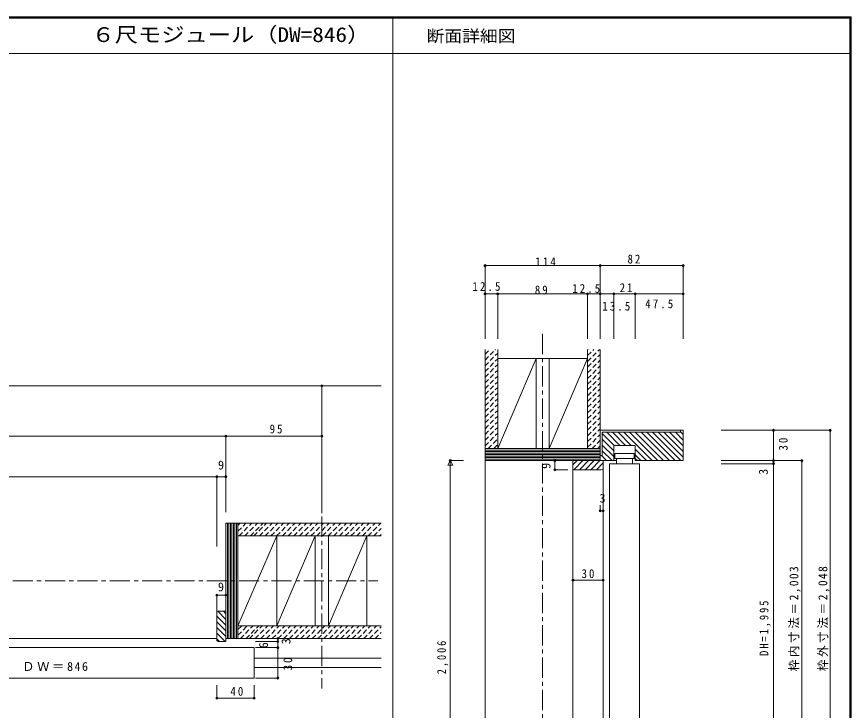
# Model space of a CAD drawing. Units: millimetres at full size, sheet at 1:4. Extents: x -800 to 760, y -574 to 557.
# Drawn here: x -66 to 760, y -129 to 557 of the extents above; entities that cross this region are included whole.
import ezdxf
from ezdxf.enums import TextEntityAlignment as Align

# ---------------------------------------------------------------- set-up
doc = ezdxf.new("R2010")
doc.units = ezdxf.units.MM
doc.header["$LTSCALE"] = 4
doc.header["$PDMODE"] = 32
doc.header["$PDSIZE"] = 2
doc.linetypes.add('CHAIN1', pattern=[8, 5, -1, 1, -1])
doc.linetypes.add('DASHED1', pattern=[1.8, 1.2, -0.6])
for name, color, linetype, lineweight in [('0-1_通り芯', 3, 'CHAIN1', 9), ('0-3_仕上', 7, 'Continuous', 18), ('0-A_文字', 7, 'Continuous', 18), ('0-B_寸法', 3, 'Continuous', 9), ('0-C_ハッチ', 3, 'Continuous', 9), ('F-0_F-0ﾚｲﾔ', 6, 'Continuous', 18)]:
    doc.layers.add(name, color=color, linetype=linetype, lineweight=lineweight)
doc.styles.add('ＭＳ ゴシック', font='')
doc.styles.get('ＭＳ ゴシック').set_extended_font_data('MS Gothic')

msp = doc.modelspace()

# ---------------------------------------------------------------- linework, layer by layer
at = {"layer": '0-1_通り芯'}
for p, q in [((454.567, 242.99), (454.567, -328.575)), ((236.109, 190.487), (236.109, -107.729)), ((-709.797, -1.238), (291.484, -1.238))]:
    msp.add_line(p, q, dxfattribs=at)
at = {"layer": '0-3_仕上'}
for p, q in [((306.298, 556.667), (306.298, -505.333)), ((-800, 520.333), (760, 520.333)), ((410.067, 218.696), (499.067, 218.696)), ((410.067, 129.696), (448.067, 218.696)), ((448.067, 218.696), (448.067, 129.696)), ((461.067, 218.696), (461.067, 129.696)), ((461.067, 129.696), (499.067, 218.696)), ((153.109, -45.738), (191.609, 43.262)), ((191.609, 43.262), (191.609, -45.738)), ((191.609, -45.738), (229.609, 43.262)), ((229.609, 43.262), (229.609, -45.738)), ((242.609, 43.262), (242.609, -45.738)), ((280.609, 43.262), (242.609, -45.738)), ((280.609, 43.262), (280.609, -45.738)), ((-348.631, -58.238), (132.109, -58.238))]:
    msp.add_line(p, q, dxfattribs=at)
at = {"layer": '0-A_文字', "color": 3, "lineweight": 9}
for p, q in [((397.567, 310.524), (511.567, 310.524)), ((397.567, 310.524), (397.567, 282.524)), ((511.567, 310.524), (511.567, 282.524)), ((511.567, 310.524), (593.567, 310.524)), ((593.567, 310.524), (593.567, 282.524)), ((397.567, 282.524), (410.067, 282.524)), ((397.567, 282.524), (397.567, 238.171)), ((410.067, 282.524), (410.067, 238.171)), ((410.067, 282.524), (499.067, 282.524)), ((499.067, 282.524), (499.067, 238.171)), ((499.067, 282.524), (511.567, 282.524)), ((511.567, 282.524), (511.567, 238.171)), ((511.567, 282.524), (525.067, 282.524)), ((525.067, 282.524), (525.067, 238.171)), ((525.067, 282.524), (546.067, 282.524)), ((546.067, 282.524), (546.067, 238.171)), ((546.067, 282.524), (593.567, 282.524)), ((593.567, 282.524), (593.567, 238.171)), ((683.119, 147.696), (683.119, -271.749)), ((739.119, 147.696), (683.119, 147.696)), ((739.119, 147.696), (739.119, -291.749)), ((363.198, 117.696), (363.198, -279.749)), ((363.198, 117.696), (376.405, 117.696)), ((466.649, 117.696), (466.649, 108.696)), ((711.119, 117.696), (683.119, 117.696)), ((711.119, 117.696), (711.119, -276.749)), ((466.649, 108.696), (479.493, 108.696))]:
    msp.add_line(p, q, dxfattribs=at)
at = {"layer": '0-A_文字'}
for p, q in [((397.567, 227.666), (397.567, 117.696)), ((410.067, 227.666), (410.067, 129.696)), ((499.067, 227.666), (499.067, 129.696)), ((511.567, 117.696), (511.567, 227.666)), ((236.109, 191.674), (236.109, 65.661)), ((141.109, 141.943), (236.109, 141.943)), ((593.567, 147.696), (511.567, 147.696)), ((513.567, 145.696), (513.567, 122.696)), ((591.067, 145.696), (513.567, 145.696)), ((525.341, 132.696), (513.567, 144.47)), ((530.998, 132.696), (517.998, 145.696)), ((536.654, 132.696), (523.654, 145.696)), ((542.311, 132.696), (529.311, 145.696)), ((562.968, 117.696), (534.968, 145.696)), ((568.625, 117.696), (540.625, 145.696)), ((574.282, 117.696), (546.282, 145.696)), ((579.939, 117.696), (551.939, 145.696)), ((585.596, 117.696), (557.596, 145.696)), ((591.252, 117.696), (563.252, 145.696)), ((593.567, 121.039), (568.909, 145.696)), ((593.567, 126.696), (574.566, 145.696)), ((593.567, 132.353), (580.223, 145.696)), ((593.567, 138.009), (585.88, 145.696)), ((591.067, 145.696), (591.067, 147.696)), ((593.567, 143.666), (591.067, 146.166)), ((593.567, 117.696), (593.567, 147.696)), ((683.119, 147.696), (631.12, 147.696)), ((525.067, 127.313), (513.567, 138.813)), ((525.067, 121.657), (513.567, 133.157)), ((546.067, 117.696), (546.067, 132.696)), ((397.567, 129.696), (511.567, 129.696)), ((523.37, 117.696), (513.567, 127.5)), ((545.067, 124.696), (526.067, 124.696)), ((526.067, 119.696), (526.067, 124.696)), ((545.067, 119.696), (545.067, 124.696)), ((557.311, 117.696), (546.067, 128.941)), ((518.567, 117.696), (397.567, 117.696)), ((397.567, 117.696), (397.567, -279.749)), ((484.567, -279.749), (484.567, 117.696)), ((484.567, 113.646), (488.616, 117.696)), ((485.273, 108.696), (494.273, 117.696)), ((490.93, 108.696), (499.93, 117.696)), ((496.587, 108.696), (505.587, 117.696)), ((502.244, 108.696), (511.244, 117.696)), ((511.567, 122.696), (513.567, 122.696)), ((512.057, 117.696), (511.567, 118.186)), ((517.713, 117.696), (512.713, 122.696)), ((514.567, -276.749), (514.567, 117.696)), ((527.567, 117.696), (518.567, 117.696)), ((545.067, 119.696), (526.067, 119.696)), ((527.567, 119.696), (527.567, 114.696)), ((543.567, 119.696), (543.567, 114.696)), ((551.654, 117.696), (546.067, 123.284)), ((548.311, 117.696), (546.067, 119.941)), ((546.067, 117.696), (593.567, 117.696)), ((683.119, 117.696), (631.12, 117.696)), ((485.567, 108.696), (512.567, 108.696)), ((507.901, 108.696), (514.567, 115.362)), ((550.567, 114.696), (550.567, -270.749)), ((683.119, 114.696), (631.12, 114.696)), ((132.109, 101.798), (141.109, 101.798)), ((132.109, 101.798), (132.109, 65.661)), ((141.109, 55.762), (141.109, -61.238)), ((141.109, 55.762), (294.69, 55.762)), ((153.109, 55.762), (153.109, -58.238)), ((153.109, 43.262), (294.69, 43.262)), ((141.109, -39.328), (133.019, -31.238)), ((133.109, -31.238), (141.109, -31.238)), ((141.109, -33.692), (138.655, -31.238)), ((132.109, -35.793), (132.109, -59.238)), ((141.109, -44.965), (132.109, -35.965)), ((141.109, -50.601), (132.109, -41.601)), ((141.109, -56.258), (132.109, -47.258)), ((153.109, -45.738), (294.69, -45.738)), ((140.432, -61.238), (132.109, -52.915)), ((134.775, -61.238), (132.109, -58.572)), ((141.109, -61.238), (134.109, -61.238)), ((141.109, -58.238), (153.109, -58.238)), ((294.69, -58.238), (153.109, -58.238)), ((192.484, -61.238), (170.331, -61.238)), ((169.109, -67.238), (-385.631, -67.238)), ((169.109, -97.238), (169.109, -67.238)), ((169.109, -77.738), (294.69, -77.738)), ((169.109, -86.738), (294.69, -86.738)), ((169.109, -97.238), (-385.631, -97.238)), ((192.484, -97.238), (170.331, -97.238))]:
    msp.add_line(p, q, dxfattribs=at)
at = {"layer": '0-A_文字', "linetype": 'DASHED1'}
for p, q in [((397.567, 217.155), (408.078, 227.666)), ((397.567, 222.812), (402.421, 227.666)), ((397.567, 211.498), (410.067, 223.998)), ((499.067, 215.861), (510.872, 227.666)), ((499.067, 221.518), (505.215, 227.666)), ((499.067, 227.175), (499.558, 227.666)), ((397.567, 205.841), (410.067, 218.341)), ((499.067, 210.204), (511.567, 222.704)), ((499.067, 204.547), (511.567, 217.047)), ((397.567, 200.184), (410.067, 212.684)), ((397.567, 194.528), (410.067, 207.028)), ((499.067, 198.891), (511.567, 211.391)), ((397.567, 188.871), (410.067, 201.371)), ((499.067, 193.234), (511.567, 205.734)), ((499.067, 187.577), (511.567, 200.077)), ((397.567, 183.214), (410.067, 195.714)), ((397.567, 177.557), (410.067, 190.057)), ((499.067, 181.92), (511.567, 194.42)), ((397.567, 171.9), (410.067, 184.4)), ((499.067, 176.263), (511.567, 188.763)), ((499.067, 170.606), (511.567, 183.106)), ((397.567, 166.243), (410.067, 178.743)), ((499.067, 164.949), (511.567, 177.449)), ((397.567, 160.586), (410.067, 173.086)), ((397.567, 154.93), (410.067, 167.43)), ((499.067, 159.293), (511.567, 171.793)), ((499.067, 153.636), (511.567, 166.136)), ((397.567, 149.273), (410.067, 161.773)), ((499.067, 147.979), (511.567, 160.479)), ((397.567, 143.616), (410.067, 156.116)), ((397.567, 137.959), (410.067, 150.459)), ((499.067, 142.322), (511.567, 154.822)), ((499.067, 136.665), (511.567, 149.165)), ((397.567, 132.302), (410.067, 144.802)), ((499.067, 131.008), (511.567, 143.508)), ((400.617, 129.696), (410.067, 139.145)), ((406.274, 129.696), (410.067, 133.488)), ((503.411, 129.696), (511.567, 137.851)), ((509.068, 129.696), (511.567, 132.195)), ((153.109, 47.865), (161.006, 55.762)), ((153.109, 53.522), (155.35, 55.762)), ((154.163, 43.262), (166.663, 55.762)), ((159.82, 43.262), (172.32, 55.762)), ((165.477, 43.262), (177.977, 55.762)), ((168.732, 43.262), (181.232, 55.762)), ((174.389, 43.262), (186.889, 55.762)), ((180.046, 43.262), (192.546, 55.762)), ((185.702, 43.262), (198.202, 55.762)), ((191.359, 43.262), (203.859, 55.762)), ((197.016, 43.262), (209.516, 55.762)), ((202.673, 43.262), (215.173, 55.762)), ((208.33, 43.262), (220.83, 55.762)), ((213.987, 43.262), (226.487, 55.762)), ((219.643, 43.262), (232.143, 55.762)), ((225.3, 43.262), (237.8, 55.762)), ((230.957, 43.262), (243.457, 55.762)), ((236.614, 43.262), (249.114, 55.762)), ((242.271, 43.262), (254.771, 55.762)), ((247.928, 43.262), (260.428, 55.762)), ((253.585, 43.262), (266.085, 55.762)), ((259.241, 43.262), (271.741, 55.762)), ((264.898, 43.262), (277.398, 55.762)), ((270.555, 43.262), (283.055, 55.762)), ((276.212, 43.262), (288.712, 55.762)), ((281.869, 43.262), (294.369, 55.762)), ((287.526, 43.262), (294.69, 50.427)), ((293.183, 43.262), (294.69, 44.77)), ((153.109, -54.929), (162.3, -45.738)), ((153.109, -49.272), (156.643, -45.738)), ((155.457, -58.238), (167.957, -45.738)), ((161.114, -58.238), (173.614, -45.738)), ((164.369, -58.238), (176.869, -45.738)), ((170.026, -58.238), (182.526, -45.738)), ((175.683, -58.238), (188.183, -45.738)), ((181.339, -58.238), (193.839, -45.738)), ((186.996, -58.238), (199.496, -45.738)), ((192.653, -58.238), (205.153, -45.738)), ((198.31, -58.238), (210.81, -45.738)), ((203.967, -58.238), (216.467, -45.738)), ((209.624, -58.238), (222.124, -45.738)), ((215.281, -58.238), (227.781, -45.738)), ((220.937, -58.238), (233.437, -45.738)), ((226.594, -58.238), (239.094, -45.738)), ((232.251, -58.238), (244.751, -45.738)), ((237.908, -58.238), (250.408, -45.738)), ((243.565, -58.238), (256.065, -45.738)), ((249.222, -58.238), (261.722, -45.738)), ((254.879, -58.238), (267.379, -45.738)), ((260.535, -58.238), (273.035, -45.738)), ((266.192, -58.238), (278.692, -45.738)), ((271.849, -58.238), (284.349, -45.738)), ((277.506, -58.238), (290.006, -45.738)), ((283.163, -58.238), (294.69, -46.71)), ((288.82, -58.238), (294.69, -52.367)), ((294.477, -58.238), (294.69, -58.024))]:
    msp.add_line(p, q, dxfattribs=at)
at = {"layer": '0-A_文字'}
for points in [[(525.067, 117.696), (525.067, 132.696), (546.067, 132.696)], [(550.567, 114.696), (520.567, 114.696), (520.567, -270.749)]]:
    msp.add_lwpolyline(points, dxfattribs=at)
at = {"layer": '0-A_文字', "color": 3, "lineweight": 9}
msp.add_lwpolyline([(360.6, 113.196), (365.796, 113.196), (363.198, 117.696)], close=True, dxfattribs=at)
at = {"layer": '0-A_文字'}
for centre, radius, start, end in [((485.567, 109.696), 1, 180, 270), ((512.567, 110.696), 2, 270, 0), ((133.109, -32.238), 1, 90, 180), ((134.109, -59.238), 2, 180, 270)]:
    msp.add_arc(centre, radius, start, end, dxfattribs=at)
at = {"layer": '0-A_文字', "color": 3}
for p in [(397.567, 310.524), (511.567, 310.524), (593.567, 310.524), (397.567, 282.524), (410.067, 282.524), (499.067, 282.524), (511.567, 282.524), (525.067, 282.524), (546.067, 282.524), (593.567, 282.524), (683.119, 147.696), (739.119, 147.696), (363.198, 117.696), (466.649, 117.696), (683.119, 117.696), (683.119, 114.696), (711.119, 117.696), (466.649, 108.696)]:
    msp.add_point(p, dxfattribs=at)
at = {"layer": '0-A_文字'}
for p in [(236.109, 191.674), (141.109, 141.943), (236.109, 141.943), (132.109, 101.798), (132.109, -15.413), (192.484, -58.238), (192.484, -61.238), (192.484, -97.238), (132.109, -117.107), (169.109, -117.107)]:
    msp.add_point(p, dxfattribs=at)
at = {"layer": '0-B_寸法'}
for p, q in [((-660.235, 191.674), (294.69, 191.674)), ((141.109, 141.943), (141.109, 101.798)), ((-348.631, 101.798), (132.109, 101.798)), ((132.109, 101.798), (132.109, 32.729)), ((141.109, 101.798), (141.109, 66.868)), ((511.567, 68.028), (511.567, 73.811)), ((514.567, 68.028), (511.567, 68.028)), ((514.567, 68.028), (514.567, 73.811)), ((484.567, -0.562), (484.567, 12.995)), ((514.567, -0.562), (514.567, 12.995)), ((514.567, -0.562), (484.567, -0.562)), ((192.484, -61.238), (170.331, -61.238)), ((192.484, -58.238), (192.484, -61.238)), ((192.484, -61.238), (192.484, -67.238)), ((192.484, -67.238), (170.331, -67.238)), ((192.484, -67.238), (192.484, -97.238)), ((192.484, -97.238), (170.331, -97.238)), ((169.109, -117.107), (169.109, -104.371))]:
    msp.add_line(p, q, dxfattribs=at)
for points in [[(-452.631, 141.943), (-357.631, 141.943), (141.109, 141.943)], [(141.109, -15.413), (132.109, -15.413), (132.109, -35.793)], [(169.109, -117.107), (132.109, -117.107), (132.109, -104.371)]]:
    msp.add_lwpolyline(points, dxfattribs=at)
for p in [(363.198, 117.696), (141.109, 101.798), (511.567, 68.028), (514.567, 68.028), (484.567, -0.562), (514.567, -0.562), (141.109, -15.413), (192.484, -67.238)]:
    msp.add_point(p, dxfattribs=at)
at = {"layer": '0-C_ハッチ'}
for p, q in [((397.567, 128.196), (511.567, 128.196)), ((397.567, 126.696), (511.567, 126.696)), ((397.567, 125.196), (511.567, 125.196)), ((397.567, 123.696), (511.567, 123.696)), ((397.567, 122.196), (511.567, 122.196)), ((397.567, 120.696), (511.567, 120.696)), ((397.567, 119.196), (511.567, 119.196)), ((142.609, 55.762), (142.609, -58.238)), ((144.109, 55.762), (144.109, -58.238)), ((145.609, 55.762), (145.609, -58.238)), ((147.109, 55.762), (147.109, -58.238)), ((148.609, 55.762), (148.609, -58.238)), ((150.109, 55.762), (150.109, -58.238)), ((151.609, 55.762), (151.609, -58.238))]:
    msp.add_line(p, q, dxfattribs=at)
at = {"layer": 'F-0_F-0ﾚｲﾔ'}
for p, q in [((-800, 556.667), (760, 556.667)), ((-800, 556), (760, 556)), ((-800, 555.333), (760, 555.333)), ((758.667, 556.667), (758.667, -560.667)), ((759.333, 556.667), (759.333, -560.667)), ((760, 556.667), (760, -560.667))]:
    msp.add_line(p, q, dxfattribs=at)

# ---------------------------------------------------------------- texts
at = {"layer": '0-A_文字', "color": 3, "style": 'ＭＳ ゴシック', "width": 1.15}
msp.add_text('６尺モジュール（DW=846）', height=14.66, dxfattribs=at).set_placement((8.227, 527.204), align=Align.BOTTOM_LEFT)
at = {"layer": '0-A_文字', "style": 'ＭＳ ゴシック', "width": 1.1}
msp.add_text('断面詳細図', height=11.73, dxfattribs=at).set_placement((339.678, 528.201), align=Align.BOTTOM_LEFT)
at = {"layer": '0-A_文字', "style": 'ＭＳ ゴシック'}
for p in [(133.353, 106.321), (133.265, -14.167)]:
    msp.add_text('9', height=8.798, dxfattribs=at).set_placement(p, align=Align.BOTTOM_LEFT)
for s, p in [('9', (465.01, 109.54)), ('3', (679.963, 103.647)), ('6', (185.369, -67.83)), ('3', (207.611, -63.912))]:
    msp.add_text(s, height=8.798, rotation=90, dxfattribs=at).set_placement(p, align=Align.BOTTOM_LEFT)
at = {"layer": '0-A_文字', "char_height": 8.798, "attachment_point": 7, "style": 'ＭＳ ゴシック'}
for s, insert in [('\\T1.38;\\W0.9;114', (447.32, 310.011)), ('\\T1.36;\\W0.9;82', (538.567, 312.524)), ('\\T1.38;\\W0.9;12.5', (385.104, 285.442)), ('\\T1.36;\\W0.9;89', (446.836, 281.946)), ('\\T1.38;\\W0.9;12.5', (483.862, 283.435)), ('\\T1.36;\\W0.9;21', (530.796, 284.338)), ('\\T1.38;\\W0.9;13.5', (513.572, 265.958)), ('\\T1.38;\\W0.9;47.5', (556.098, 268.289)), ('\\T1.36;\\W0.9;95', (184.411, 144.506)), ('\\T1.23;ＤＷ＝846', (-60.321, -90.344)), ('\\T1.36;\\W0.9;40', (145.607, -114.964))]:
    msp.add_mtext(s, dxfattribs=dict(at, insert=insert))
at = {"layer": '0-A_文字', "char_height": 8.798, "attachment_point": 7, "rotation": 90, "style": 'ＭＳ ゴシック'}
for s, insert in [('\\T1.36;\\W0.9;30', (697.119, 127.696)), ('\\T1.23;\\W0.95;枠内寸法＝2,003', (709.867, -90.559)), ('\\T1.23;\\W0.95;枠外寸法＝2,048', (738.469, -90.454)), ('\\T1.39;\\W0.85;DH=1,995', (680.253, -75.304)), ('\\T1.38;\\W0.85;2,006', (361.198, -93.527)), ('\\T1.36;\\W0.9;30', (206.91, -89.671))]:
    msp.add_mtext(s, dxfattribs=dict(at, insert=insert))
at = {"layer": '0-B_寸法', "color": 7, "style": 'ＭＳ ゴシック'}
msp.add_text('3', height=8.798, dxfattribs=at).set_placement((510.815, 73.56), align=Align.BOTTOM_LEFT)
at = {"layer": '0-B_寸法', "color": 7, "insert": (493.067, 1.438), "char_height": 8.798, "attachment_point": 7, "style": 'ＭＳ ゴシック'}
msp.add_mtext('\\T1.36;\\W0.9;30', dxfattribs=at)

doc.saveas('drawing.dxf')
